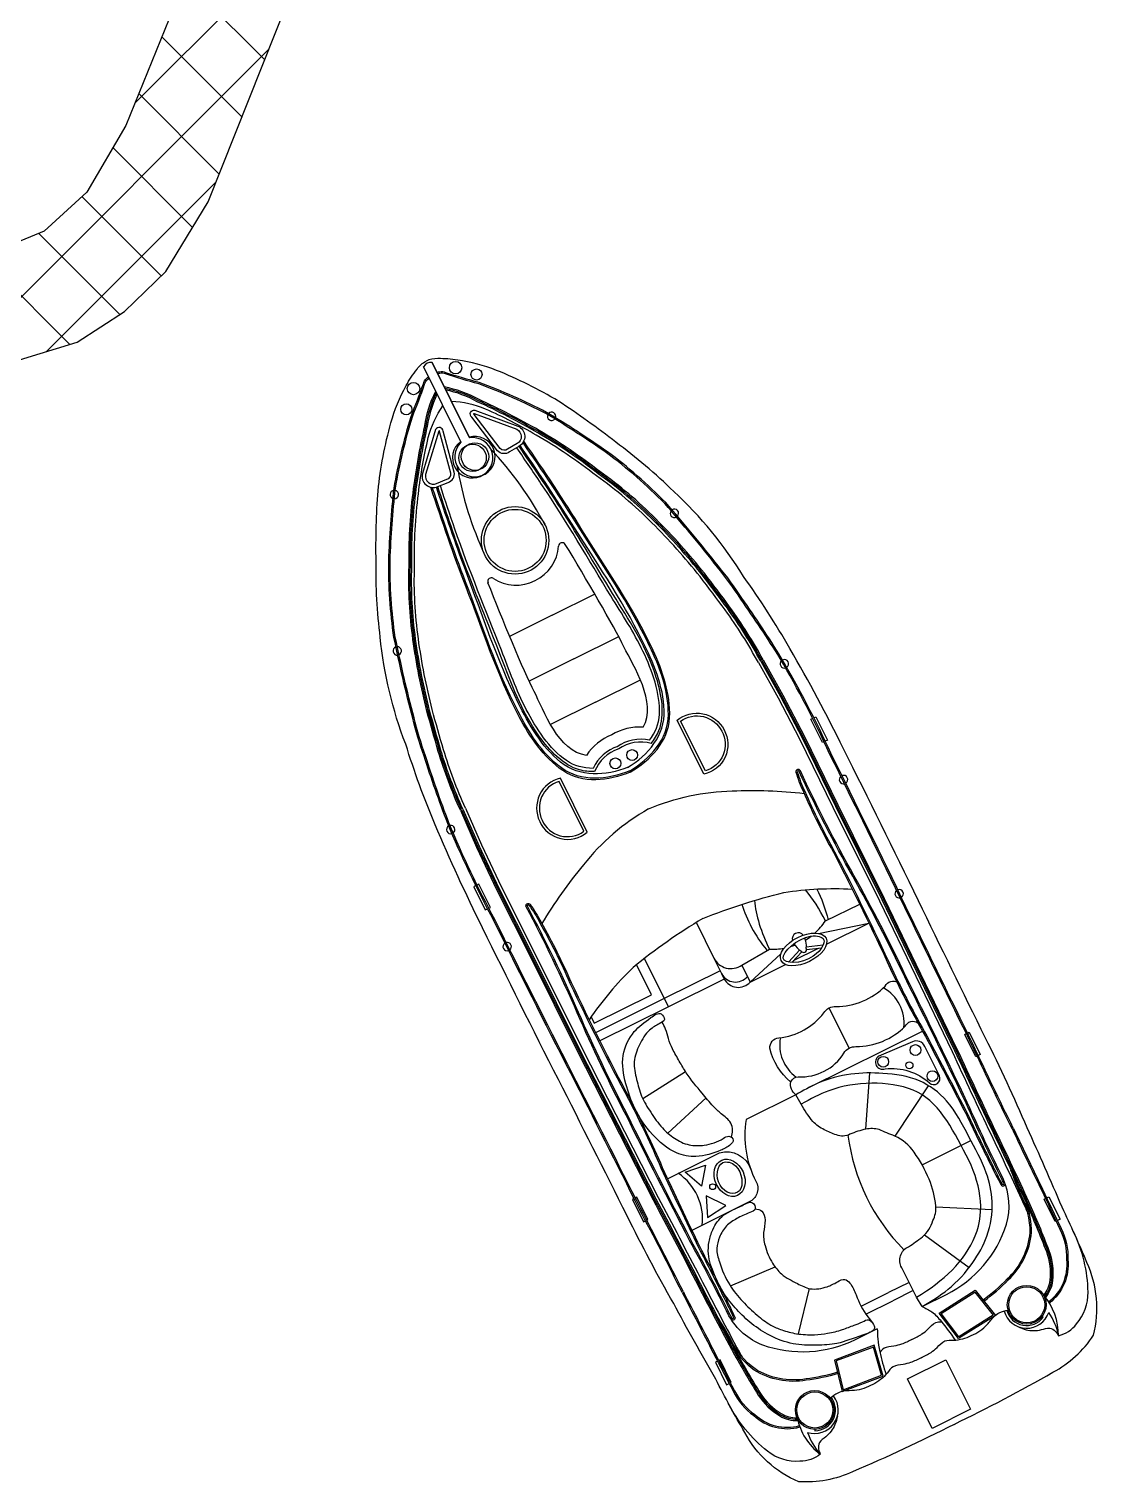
# Model space of a CAD drawing. Header units: metres. Extents: x 279276 to 280727, y 2047083 to 2048907.
# Drawn here: x 279351.5 to 279411.5, y 2047101.8 to 2047183.4 of the extents above; entities that cross this region are included whole.
import ezdxf

# ---------------------------------------------------------------- set-up
doc = ezdxf.new("R2010")
doc.units = ezdxf.units.M
doc.layers.add('PORT', color=5, linetype='Continuous')

msp = doc.modelspace()

# ---------------------------------------------------------------- linework, layer by layer
at = {"color": 32, "true_color": 0xcd6928}
for p, q in [((279380.884, 2047150.448), (279383.295, 2047151.646)), ((279380.884, 2047150.448), (279378.472, 2047149.251)), ((279382.097, 2047148.006), (279384.614, 2047149.256)), ((279382.097, 2047148.006), (279379.579, 2047146.756)), ((279383.31, 2047145.563), (279385.834, 2047146.817)), ((279383.31, 2047145.563), (279380.785, 2047144.309)), ((279395.848, 2047132.573), (279398.674, 2047133.154)), ((279396.296, 2047131.973), (279398.674, 2047133.154)), ((279394.44, 2047131.052), (279395.843, 2047131.748)), ((279395.146, 2047131.823), (279396.11, 2047131.933)), ((279395.164, 2047131.671), (279396.025, 2047131.769)), ((279392.004, 2047129.842), (279393.731, 2047131.425)), ((279394.801, 2047131.652), (279394.147, 2047130.967)), ((279394.912, 2047131.546), (279394.336, 2047130.942)), ((279391.529, 2047130.8), (279392.004, 2047129.842)), ((279392.004, 2047129.842), (279393.987, 2047130.827)), ((279387.175, 2047128.915), (279383.316, 2047126.998)), ((279387.405, 2047128.453), (279383.547, 2047126.538)), ((279397.556, 2047126.128), (279396.435, 2047128.387)), ((279395.264, 2047123.894), (279401.69, 2047127.085)), ((279385.966, 2047123.298), (279388.37, 2047124.813)), ((279398.509, 2047121.574), (279398.73, 2047124.735)), ((279400.159, 2047121.181), (279402.031, 2047124.019)), ((279387.377, 2047121.352), (279389.524, 2047123.33)), ((279401.666, 2047119.568), (279404.399, 2047120.948)), ((279402.437, 2047117.213), (279405.599, 2047117.069)), ((279401.805, 2047115.645), (279404.3, 2047113.796)), ((279390.889, 2047112.767), (279393.401, 2047113.84)), ((279400.933, 2047112.969), (279399.78, 2047112.397)), ((279394.715, 2047110.07), (279395.344, 2047112.621)), ((279398.235, 2047111.629), (279399.78, 2047112.397)), ((279401.166, 2047112.506), (279400.01, 2047111.932)), ((279398.5, 2047111.182), (279400.01, 2047111.932)), ((279408.408, 2047111.052), (279408.469, 2047111.006)), ((279395.636, 2047104.71), (279395.636, 2047104.633))]:
    msp.add_line(p, q, dxfattribs=at)
for points in [[(279403.457, 2047104.991, -0.01736), (279397.762, 2047102.331, -0.12634), (279394.732, 2047101.772, -0.172899), (279391.702, 2047104.532, -0.013884), (279390.071, 2047107.526, -0.008973), (279387.704, 2047111.781, -0.01509), (279385.093, 2047116.699, 0.002245), (279381.223, 2047124.362, -0.003342), (279376.968, 2047132.888, -0.016984), (279374.302, 2047138.684, -0.024546), (279372.649, 2047143.208, -0.067942), (279371.216, 2047149.215, -0.033948), (279370.981, 2047153.48, -0.022001), (279371.093, 2047157.444, -0.042872), (279371.819, 2047161.267, -0.059514), (279372.672, 2047163.351, -0.046364), (279373.282, 2047164.284, -0.104882), (279373.79, 2047164.733, -0.104882)], [(279403.457, 2047104.991, 0.01736), (279409.018, 2047107.92, 0.12634), (279411.295, 2047109.997, 0.172899), (279410.927, 2047114.078, 0.013884), (279409.528, 2047117.188, 0.008973), (279407.568, 2047121.645, 0.01509), (279405.228, 2047126.698, -0.002245), (279401.462, 2047134.412, 0.003342), (279397.241, 2047142.955, 0.016984), (279394.234, 2047148.582, 0.024546), (279391.629, 2047152.633, 0.067942), (279387.708, 2047157.405, 0.033948), (279384.454, 2047160.17, 0.022001), (279381.228, 2047162.477, 0.042872), (279377.742, 2047164.209, 0.059514), (279375.567, 2047164.788, 0.046364), (279374.455, 2047164.867, 0.104882), (279373.79, 2047164.733, 0.104882)], [(279388.18, 2047112.399, 0.006425), (279385.782, 2047117.07, 0.002217), (279381.92, 2047124.718, -0.003368), (279377.599, 2047133.293, -0.024633), (279375.005, 2047138.758, -0.015037), (279373.681, 2047142.535, -0.025439), (279373.042, 2047144.673, -0.013843), (279371.987, 2047149.196, -0.040266), (279371.693, 2047153.537, -0.016729), (279371.991, 2047157.593, -0.029739), (279372.948, 2047161.627, 0.01525), (279373.638, 2047163.451, -0.132389), (279373.823, 2047163.754, -0.028442), (279373.927, 2047163.853, -0.028442)], [(279388.249, 2047112.433, 0.006424), (279385.85, 2047117.105, 0.002217), (279381.988, 2047124.753, -0.003368), (279377.667, 2047133.328, -0.024633), (279375.076, 2047138.787, -0.015038), (279373.754, 2047142.559, -0.025461), (279373.117, 2047144.692, -0.013839), (279372.063, 2047149.209, -0.040238), (279371.769, 2047153.535, -0.016715), (279372.067, 2047157.583, -0.029693), (279373.02, 2047161.602, 0.015234), (279373.711, 2047163.428, -0.134036), (279373.878, 2047163.7, -0.024879), (279373.962, 2047163.782, -0.024879)], [(279406.789, 2047121.639, -0.006425), (279404.516, 2047126.373, -0.002217), (279400.757, 2047134.072, 0.003368), (279396.536, 2047142.697, 0.024633), (279393.75, 2047148.067, 0.015037), (279391.541, 2047151.404, 0.025439), (279390.224, 2047153.205, 0.013843), (279387.258, 2047156.779, 0.040266), (279383.978, 2047159.637, 0.016729), (279380.566, 2047161.851, 0.029739), (279376.773, 2047163.527, -0.01525), (279374.903, 2047164.079, 0.132389), (279374.55, 2047164.115, 0.028442), (279374.408, 2047164.092, 0.028442)], [(279406.72, 2047121.605, -0.006424), (279404.446, 2047126.34, -0.002217), (279400.688, 2047134.039, 0.003368), (279396.467, 2047142.664, 0.024633), (279393.684, 2047148.027, 0.015038), (279391.478, 2047151.361, 0.025461), (279390.164, 2047153.157, 0.013839), (279387.202, 2047156.727, 0.040238), (279383.933, 2047159.575, 0.016715), (279380.528, 2047161.784, 0.029693), (279376.75, 2047163.454, -0.015234), (279374.878, 2047164.007, 0.134036), (279374.56, 2047164.039, 0.024879), (279374.444, 2047164.021, 0.024879)], [(279375.718, 2047139.493, -0.031596), (279374.478, 2047142.803, -0.004928), (279373.84, 2047145.069, -0.02844), (279373.054, 2047149.091, -0.042875), (279372.836, 2047153.209, -0.035347), (279373.058, 2047157.319, -0.024093), (279373.721, 2047161.085, -0.079837), (279374.331, 2047163.039)], [(279375.788, 2047139.525, -0.031592), (279374.552, 2047142.825, -0.004926), (279373.914, 2047145.088, -0.028436), (279373.13, 2047149.101, -0.042895), (279372.913, 2047153.208, -0.035363), (279373.134, 2047157.309, -0.024111), (279373.796, 2047161.071, -0.077658), (279374.374, 2047162.952, -0.077658)], [(279375.858, 2047139.556, -0.031588), (279374.625, 2047142.847, -0.004924), (279373.988, 2047145.108, -0.028433), (279373.206, 2047149.112, -0.042917), (279372.99, 2047153.207, -0.035379), (279373.21, 2047157.3, -0.02413), (279373.872, 2047161.057, -0.075408), (279374.417, 2047162.865, -0.075408)], [(279392.733, 2047147.943, 0.031596), (279390.846, 2047150.931, 0.004928), (279389.427, 2047152.809, 0.02844), (279386.697, 2047155.866, 0.042875), (279383.548, 2047158.528, 0.035347), (279380.14, 2047160.836, 0.024093), (279376.739, 2047162.583, 0.079837), (279374.813, 2047163.278)], [(279392.666, 2047147.906, 0.031592), (279390.784, 2047150.886, 0.004926), (279389.366, 2047152.762, 0.028436), (279386.642, 2047155.811, 0.042895), (279383.502, 2047158.466, 0.035363), (279380.101, 2047160.769, 0.024111), (279376.704, 2047162.515, 0.077658), (279374.856, 2047163.191, 0.077658)], [(279392.598, 2047147.869, 0.031588), (279390.722, 2047150.841, 0.004924), (279389.306, 2047152.714, 0.028433), (279386.588, 2047155.757, 0.042917), (279383.456, 2047158.405, 0.035379), (279380.063, 2047160.703, 0.02413), (279376.67, 2047162.446, 0.075408), (279374.899, 2047163.104, 0.075408)], [(279375.998, 2047139.619, -0.031581), (279374.772, 2047142.891, -0.00492), (279374.137, 2047145.147, -0.028426), (279373.358, 2047149.133, -0.042959), (279373.143, 2047153.206, -0.035411), (279373.362, 2047157.28, -0.028829), (279373.915, 2047160.434, -0.092336), (279374.738, 2047162.219, -0.080328)], [(279392.464, 2047147.796, 0.031581), (279390.598, 2047150.75, 0.00492), (279389.185, 2047152.62, 0.028426), (279386.479, 2047155.649, 0.042959), (279383.364, 2047158.282, 0.035411), (279379.986, 2047160.57, 0.028829), (279377.139, 2047162.035, 0.092336), (279375.22, 2047162.459, 0.080328)], [(279379.011, 2047159.94), (279378.479, 2047159.626, -0.382221), (279377.809, 2047159.692), (279376.355, 2047161.586, -0.786544), (279376.536, 2047161.974), (279378.955, 2047161.076, -0.616464), (279379.011, 2047159.94, -3.844907)], [(279374.453, 2047157.676), (279375.025, 2047157.91, 0.382221), (279375.378, 2047158.485), (279374.748, 2047160.788, 0.786544), (279374.329, 2047160.878), (279373.581, 2047158.408, 0.616464), (279374.453, 2047157.676, 3.844907)], [(279392.465, 2047147.793), (279393.567, 2047145.817), (279394.778, 2047143.499), (279396.652, 2047139.664), (279399.261, 2047134.411), (279403.346, 2047125.941, 0.002601), (279405.519, 2047121.314, -0.00441), (279407.365, 2047117.389, -0.002867), (279407.629, 2047116.789, -0.002867)], [(279392.599, 2047147.868), (279393.702, 2047145.889), (279394.915, 2047143.568), (279396.79, 2047139.732), (279399.399, 2047134.478), (279403.485, 2047126.006, 0.002601), (279405.657, 2047121.381, -0.00441), (279407.505, 2047117.453, -0.012997), (279408.648, 2047114.7, -0.113276), (279408.841, 2047113.089, -0.142458), (279408.494, 2047112.244, -0.142458)], [(279392.666, 2047147.905), (279393.769, 2047145.926), (279394.983, 2047143.603), (279396.858, 2047139.766), (279399.467, 2047134.512), (279403.555, 2047126.039, 0.002601), (279405.726, 2047121.414, -0.004411), (279407.575, 2047117.484, -0.013003), (279408.72, 2047114.727, -0.113337), (279408.917, 2047113.081, -0.144821), (279408.544, 2047112.184, -0.138987)], [(279392.733, 2047147.943), (279393.837, 2047145.962), (279395.052, 2047143.638), (279396.927, 2047139.8), (279399.536, 2047134.546), (279403.624, 2047126.072, 0.002601), (279405.796, 2047121.447, -0.004411), (279407.645, 2047117.516, -0.013009), (279408.792, 2047114.754, -0.113396), (279408.993, 2047113.073, -0.146005), (279408.594, 2047112.121, -1.595219)], [(279389.402, 2047141.525), (279387.9, 2047144.55, -0.483063), (279390.539, 2047144.014, -0.50024), (279389.402, 2047141.525, -0.418424)], [(279401.666, 2047111.612), (279403.031, 2047112.291, 0.202722), (279406.403, 2047116.24, 0.178768), (279406.234, 2047118.757, -0.010028), (279404.202, 2047123.078, 0.005356), (279400.756, 2047130.163, 0.016605), (279397.834, 2047135.826, -0.018921), (279394.822, 2047141.711, 0.925873), (279394.576, 2047141.631, 0.041202), (279394.998, 2047140.529, 0.024461), (279396.678, 2047137.131, -0.012888), (279399.888, 2047130.572, 0.019359), (279401.862, 2047126.781, -0.002375), (279404.15, 2047122.397, 0.006386), (279405.527, 2047119.567, 0.013656), (279406.102, 2047118.444, 0.862706), (279406.328, 2047118.527, -0.648089)], [(279406.253, 2047118.507, 0.016488), (279406.164, 2047118.725, -0.010023), (279404.132, 2047123.046, 0.005356), (279400.687, 2047130.129, 0.016607), (279397.767, 2047135.788, -0.018921), (279394.752, 2047141.678, -0.01143), (279394.751, 2047141.682, 0.913283), (279394.65, 2047141.651, 0.041174), (279395.068, 2047140.561, 0.024478), (279396.746, 2047137.168, -0.012889), (279399.957, 2047130.604, 0.019362), (279401.929, 2047126.818, -0.002377), (279404.219, 2047122.431, 0.006391), (279405.596, 2047119.601, 0.013664), (279406.169, 2047118.481, -0.000701), (279406.169, 2047118.481, 0.819976), (279406.253, 2047118.507, 0.819976)], [(279382.844, 2047138.268), (279381.342, 2047141.293, 0.483063), (279380.174, 2047138.867, 0.50024), (279382.844, 2047138.268, 0.418424)], [(279386.287, 2047139.568, -0.096403), (279390.998, 2047140.578, -0.040538), (279395.036, 2047140.442, -1.92312)], [(279375.718, 2047139.493), (279376.629, 2047137.417), (279377.747, 2047135.044), (279379.671, 2047131.231), (279382.28, 2047125.977), (279386.561, 2047117.599, -0.002601), (279388.933, 2047113.073, 0.004411), (279390.947, 2047109.224, 0.013009), (279392.455, 2047106.641, 0.113396), (279393.672, 2047105.465, 0.146005), (279394.672, 2047105.208, 1.595219)], [(279375.789, 2047139.524), (279376.699, 2047137.449), (279377.816, 2047135.078), (279379.74, 2047131.265), (279382.349, 2047126.011), (279386.629, 2047117.634, -0.002601), (279389.001, 2047113.108, 0.004411), (279391.015, 2047109.261, 0.013003), (279392.52, 2047106.682, 0.113337), (279393.712, 2047105.53, 0.144821), (279394.652, 2047105.285, 0.138987)], [(279375.859, 2047139.555), (279376.769, 2047137.481), (279377.885, 2047135.112), (279379.808, 2047131.299), (279382.417, 2047126.046), (279386.697, 2047117.67, -0.002601), (279389.07, 2047113.143, 0.00441), (279391.082, 2047109.297, 0.012997), (279392.584, 2047106.723, 0.113276), (279393.751, 2047105.596, 0.142458), (279394.635, 2047105.362, 0.142458)], [(279375.999, 2047139.617), (279376.908, 2047137.544), (279378.023, 2047135.179), (279379.945, 2047131.368), (279382.554, 2047126.115), (279386.833, 2047117.74, -0.002601), (279389.206, 2047113.214, 0.00441), (279391.217, 2047109.37, 0.002867), (279391.536, 2047108.797, 0.002867)], [(279386.287, 2047139.568, 0.096403), (279382.635, 2047136.425, 0.040538), (279380.302, 2047133.125, 1.92312)], [(279389.34, 2047133.419, -0.033687), (279393.899, 2047134.877, -0.051879), (279397.733, 2047135.067, -1.92312)], [(279399.146, 2047110.361), (279397.899, 2047109.742, -0.202722), (279392.714, 2047109.443, -0.178768), (279390.811, 2047111.099, 0.010028), (279388.597, 2047115.329, -0.005356), (279385.035, 2047122.355, -0.016605), (279382.289, 2047128.106, 0.018921), (279379.421, 2047134.063, -0.925873), (279379.633, 2047134.211, -0.041202), (279380.256, 2047133.208, -0.024461), (279381.948, 2047129.816, 0.012888), (279385.234, 2047123.295, -0.019359), (279387.061, 2047119.431, 0.002375), (279389.171, 2047114.959, -0.006386), (279390.593, 2047112.151, -0.013656), (279391.14, 2047111.015, -0.862706), (279390.938, 2047110.885, 0.648089)], [(279390.999, 2047110.932, -0.016488), (279390.879, 2047111.134, 0.010023), (279388.664, 2047115.365, -0.005356), (279385.103, 2047122.39, -0.016607), (279382.36, 2047128.137, 0.018921), (279379.489, 2047134.099, 0.01143), (279379.487, 2047134.102, -0.913283), (279379.573, 2047134.164, -0.041174), (279380.188, 2047133.172, -0.024478), (279381.878, 2047129.784, 0.012889), (279385.166, 2047123.259, -0.019362), (279386.991, 2047119.4, 0.002377), (279389.102, 2047114.924, -0.006391), (279390.525, 2047112.117, -0.013664), (279391.07, 2047110.983, 0.000701), (279391.07, 2047110.983, -0.819976), (279390.999, 2047110.932, -0.819976)], [(279389.34, 2047133.419, 0.033687), (279385.423, 2047130.669, 0.051879), (279382.954, 2047127.728, 1.92312)], [(279388.978, 2047133.174), (279389.965, 2047131.187, 0.462925), (279391.529, 2047130.8), (279393.084, 2047131.693)], [(279389.965, 2047131.187), (279390.393, 2047130.325, 0.545737), (279391.845, 2047130.164, 0.282905)], [(279390.393, 2047130.325), (279390.547, 2047130.014, 0.516839), (279392.004, 2047129.842, 0.282905)], [(279394.284, 2047124.225, -0.164009), (279393.108, 2047126.12, -0.407559), (279393.618, 2047126.708, 0.20466), (279396.15, 2047128.109, -0.28657), (279396.825, 2047128.472, 0.198759), (279399.587, 2047129.615, -0.45148), (279400.304, 2047129.818, -1.463971)], [(279394.566, 2047123.508, -0.291269), (279394.287, 2047124.241, -0.299867), (279394.704, 2047124.52, 0.273478), (279397.272, 2047125.85, -0.28657), (279397.947, 2047126.213, 0.198759), (279400.709, 2047127.356, -0.45148), (279401.426, 2047127.559, -1.463971)], [(279394.566, 2047123.508), (279391.775, 2047122.122, 0.158322), (279392.323, 2047118.648, -0.417676), (279392.018, 2047117.525), (279388.727, 2047115.89)], [(279401.666, 2047111.612), (279401.351, 2047112.14), (279400.518, 2047113.793, -0.448043), (279400.903, 2047114.969, 0.025561), (279401.677, 2047115.529, 0.15676), (279402.269, 2047116.451, 0.144288), (279402.434, 2047117.254, 0.079427), (279402.061, 2047118.762, 0.054179), (279401.211, 2047120.285, 0.127294), (279400.134, 2047121.193, -0.025195), (279399.248, 2047121.556, 0.112656), (279398.501, 2047121.573, 0.061652), (279397.611, 2047121.288, -0.222278), (279396.845, 2047121.253, -0.049109), (279396.168, 2047121.544, -0.09997), (279395.529, 2047122.008, -0.045992), (279394.869, 2047122.975), (279394.566, 2047123.508)], [(279406.719, 2047121.607, 0.002941), (279408.367, 2047118.163, -0.002014), (279409.403, 2047115.963, -0.130992), (279409.777, 2047114.252, -0.261832), (279408.762, 2047111.865, -0.261832)], [(279406.789, 2047121.639, 0.002942), (279408.436, 2047118.197, -0.002013), (279409.471, 2047115.997, -0.130442), (279409.854, 2047114.255, -0.261246), (279408.809, 2047111.804, -0.209197)], [(279387.357, 2047118.796), (279390.284, 2047120.249, -0.406088), (279392.04, 2047119.305)], [(279405.08, 2047111.979, 0.043334), (279406.45, 2047113.16, 0.18333), (279407.733, 2047115.779, 0.123985), (279407.233, 2047117.871, -0.015377), (279406.657, 2047119.278)], [(279405.128, 2047111.919, 0.043195), (279406.504, 2047113.105, 0.183415), (279407.81, 2047115.775, 0.094511), (279407.516, 2047117.428)], [(279409.333, 2047109.968, 0.164393), (279410.339, 2047110.635, 0.188684), (279410.991, 2047112.426, 0.10758), (279410.171, 2047115.825)], [(279388.18, 2047112.399, -0.002942), (279389.927, 2047109.005, 0.002013), (279391.054, 2047106.851, 0.130442), (279392.211, 2047105.493, 0.261246), (279394.794, 2047104.845, 0.209197)], [(279388.248, 2047112.434, -0.002941), (279389.995, 2047109.04, 0.002014), (279391.123, 2047106.885, 0.130992), (279392.259, 2047105.553, 0.261832), (279394.774, 2047104.919, 0.261832)], [(279396.909, 2047107.922, -0.043334), (279395.14, 2047107.543, -0.18333), (279392.277, 2047108.104, -0.123985), (279390.914, 2047109.767, 0.015377), (279390.141, 2047111.076)], [(279396.928, 2047107.847, -0.043195), (279395.151, 2047107.467, -0.183415), (279392.234, 2047108.041, -0.094511), (279391.095, 2047109.274)], [(279395.94, 2047103.318, -0.164393), (279394.802, 2047102.919, -0.188684), (279392.981, 2047103.482, -0.10758), (279390.768, 2047106.189)]]:
    msp.add_lwpolyline(points, format="xyb", dxfattribs=at)
for points in [[(279375.736, 2047160.209), (279373.65, 2047164.41)], [(279373.65, 2047164.41), (279375.753, 2047160.176)], [(279374.132, 2047164.649), (279376.234, 2047160.416)], [(279376.218, 2047160.448), (279374.132, 2047164.649)], [(279396.152, 2047143.342), (279396.062, 2047143.297), (279395.411, 2047144.607), (279395.511, 2047144.657)], [(279395.58, 2047144.691), (279395.699, 2047144.75), (279396.349, 2047143.44), (279396.221, 2047143.376)], [(279376.589, 2047135.26), (279376.47, 2047135.201), (279377.12, 2047133.891), (279377.249, 2047133.955)], [(279377.318, 2047133.989), (279377.408, 2047134.034), (279376.758, 2047135.344), (279376.658, 2047135.294)], [(279396.229, 2047133.283), (279398.159, 2047134.211)], [(279390.547, 2047130.014), (279387.405, 2047128.453), (279386.056, 2047131.168)], [(279383.068, 2047127.893), (279383.245, 2047127.535), (279386.456, 2047129.13), (279385.615, 2047130.823)], [(279390.318, 2047130.475), (279387.175, 2047128.915)], [(279404.754, 2047125.682), (279404.684, 2047125.647), (279404.062, 2047126.9), (279404.149, 2047126.943)], [(279404.218, 2047126.977), (279404.307, 2047127.021), (279404.929, 2047125.769), (279404.822, 2047125.716)], [(279385.481, 2047117.673), (279385.392, 2047117.629), (279386.014, 2047116.376), (279386.12, 2047116.429)], [(279386.189, 2047116.463), (279386.259, 2047116.498), (279385.636, 2047117.75), (279385.549, 2047117.707)], [(279409.195, 2047116.408), (279409.148, 2047116.385), (279408.519, 2047117.652), (279408.592, 2047117.689)], [(279408.661, 2047117.723), (279408.785, 2047117.784), (279409.414, 2047116.517), (279409.263, 2047116.442)], [(279390.169, 2047108.54), (279390.045, 2047108.478), (279390.674, 2047107.211), (279390.825, 2047107.286)], [(279390.893, 2047107.32), (279390.94, 2047107.343), (279390.311, 2047108.61), (279390.237, 2047108.574)]]:
    msp.add_lwpolyline(points, dxfattribs=at)
for points in [[(279378.916, 2047160.106), (279378.373, 2047159.785, -0.383069), (279377.955, 2047159.816), (279376.486, 2047161.73, -0.853636), (279376.49, 2047161.786), (279378.883, 2047160.899, -0.613527)], [(279374.379, 2047157.853), (279374.962, 2047158.092, 0.383069), (279375.19, 2047158.443), (279374.553, 2047160.771, 0.853636), (279374.506, 2047160.801), (279373.767, 2047158.358, 0.613527)], [(279389.485, 2047141.705), (279388.094, 2047144.506, -0.460147), (279390.403, 2047143.943, -0.47706)], [(279382.652, 2047138.312), (279381.261, 2047141.113, 0.460147), (279380.313, 2047138.932, 0.47706)], [(279399.229, 2047125.679, 0.917705), (279399.591, 2047124.972, -0.209704), (279402.079, 2047124.182, 0.850912), (279402.636, 2047124.573), (279401.817, 2047126.223, 0.435659), (279401.115, 2047126.48)]]:
    msp.add_lwpolyline(points, format="xyb", close=True, dxfattribs=at)
for points in [[(279389.271, 2047118.367), (279388.35, 2047119.164), (279389.501, 2047119.563)], [(279389.535, 2047117.835), (279389.614, 2047116.619), (279390.628, 2047117.294)], [(279403.706, 2047109.811), (279402.623, 2047111.247), (279404.637, 2047112.529), (279405.78, 2047111.109)], [(279403.725, 2047109.913), (279402.734, 2047111.227), (279404.62, 2047112.427), (279405.666, 2047111.128)], [(279399.467, 2047107.705), (279398.977, 2047109.437), (279396.739, 2047108.607), (279397.179, 2047106.837)], [(279399.374, 2047107.752), (279398.926, 2047109.336), (279396.83, 2047108.559), (279397.233, 2047106.94)], [(279402.22, 2047104.766), (279400.841, 2047107.543), (279403.005, 2047108.618), (279404.384, 2047105.841)]]:
    msp.add_lwpolyline(points, close=True, dxfattribs=at)
for centre, radius in [((279375.45, 2047164.361), 0.349), ((279376.626, 2047163.979), 0.313), ((279373.083, 2047163.185), 0.349), ((279372.677, 2047162.018), 0.313), ((279376.406, 2047159.297), 0.771), ((279376.54, 2047159.363), 0.771), ((279378.793, 2047154.658), 1.896), ((279378.793, 2047154.658), 1.896), ((279378.793, 2047154.658), 1.743), ((279378.793, 2047154.658), 1.743), ((279384.429, 2047142.127), 0.305), ((279385.37, 2047142.595), 0.305), ((279401.29, 2047126.024), 0.304), ((279399.479, 2047125.365), 0.304), ((279400.954, 2047125.168), 0.197), ((279402.247, 2047124.558), 0.304), ((279389.895, 2047118.345), 0.163), ((279407.541, 2047111.713), 1.09), ((279407.541, 2047111.713), 1.013), ((279395.633, 2047105.8), 1.09), ((279395.633, 2047105.8), 1.013)]:
    msp.add_circle(centre, radius, dxfattribs=at)
for centre, radius, start, end in [((279374.055, 2047164.199), 0.456, 80.31575, 152.50103), ((279374.055, 2047164.199), 0.456, 80.31575, 152.50103), ((279380.842, 2047161.624), 0.237, 154.81573, 322.39815), ((279380.842, 2047161.624), 0.237, 341.03591, 136.17796), ((279376.406, 2047159.297), 1.132, 126.29236, 98.74192), ((279376.54, 2047159.363), 1.132, 134.07486, 106.52442), ((279362.707, 2047146.042), 20.143, 28.0102, 43.08101), ((279395.38, 2047162.266), 20.143, 189.73577, 204.80658), ((279372.005, 2047157.236), 0.237, 96.63882, 251.78087), ((279372.005, 2047157.236), 0.237, 270.41863, 78.00105), ((279387.746, 2047156.18), 0.237, 143.4276, 298.06181), ((279387.746, 2047156.18), 0.237, 316.69687, 124.79254), ((279378.96, 2047154.477), 2.281, 294.66804, 356.46916), ((279381.439, 2047154.327), 0.202, 30.74604, 177.21378), ((279377.458, 2047152.35), 0.202, 55.60299, 202.07074), ((279378.836, 2047154.415), 2.281, 236.34762, 298.14874), ((279372.17, 2047148.445), 0.237, 108.02424, 276.11991), ((279372.17, 2047148.445), 0.237, 294.75497, 89.38918), ((279393.927, 2047147.721), 0.237, 133.74772, 286.02335), ((279393.927, 2047147.721), 0.237, 304.68224, 115.08883), ((279385.763, 2047141.273), 2.894, 85.53253, 122.13487), ((279385.245, 2047141.016), 2.894, 110.68191, 147.28425), ((279385.848, 2047141.182), 2.3, 77.37018, 125.11993), ((279385.848, 2047141.182), 2.146, 73.91281, 125.11993), ((279385.266, 2047140.893), 2.3, 107.69685, 155.4466), ((279385.266, 2047140.893), 2.146, 107.69685, 158.90397), ((279397.248, 2047141.218), 0.237, 130.03846, 282.61899), ((279397.248, 2047141.218), 0.237, 301.27917, 111.37829), ((279375.174, 2047138.408), 0.237, 117.72795, 288.13454), ((279375.174, 2047138.408), 0.237, 306.79343, 99.06906), ((279400.375, 2047134.802), 0.237, 127.63039, 283.87952), ((279400.375, 2047134.802), 0.237, 302.50373, 109.00619), ((279394.711, 2047132.269), 0.347, 37.21069, 195.55625), ((279393.267, 2047135.236), 3.548, 311.84259, 326.59839), ((279378.348, 2047131.832), 0.237, 121.43849, 291.53761), ((279378.348, 2047131.832), 0.237, 310.19778, 102.77831), ((279393.267, 2047135.236), 3.548, 267.03336, 280.38438), ((279393.267, 2047135.236), 3.548, 286.3575, 290.59741), ((279395.515, 2047132.652), 1.241, 202.52383, 202.79314), ((279395.515, 2047132.652), 1.241, 212.01091, 238.00377), ((279395.006, 2047131.673), 0.166, 206.40839, 26.40839), ((279393.919, 2047131.859), 1.241, 30.02364, 30.29295), ((279393.919, 2047131.859), 1.241, 354.813, 22.45309), ((279393.267, 2047135.236), 3.548, 301.31088, 307.6502), ((279398.406, 2047127.554), 2.243, 353.03284, 61.18033), ((279395.907, 2047126.313), 2.243, 169.60841, 233.81257), ((279408.572, 2047122.659), 11.166, 187.30791, 224.78049), ((279386.207, 2047116.515), 3.124, 353.87695, 55.76442), ((279405.816, 2047109.964), 3.517, 0.07711, 40.41272), ((279407.541, 2047111.713), 1.32, 195.7342, 340.6358), ((279407.541, 2047111.713), 1.167, 195.7342, 322.68409), ((279405.881, 2047109.294), 3.517, 11.05048, 34.28301), ((279395.633, 2047105.8), 1.32, 252.18098, 37.08258), ((279395.633, 2047105.8), 1.167, 270.13269, 37.08258), ((279398.07, 2047106.117), 3.517, 192.40406, 232.73967), ((279398.564, 2047105.661), 3.517, 198.53377, 221.7663)]:
    msp.add_arc(centre, radius, start, end, dxfattribs=at)
for start_param, end_param in [(4.712389, 5.232342), (0.830012, 1.576846)]:
    msp.add_ellipse((279394.651, 2047132.499), major_axis=(-1.843, 3.711), ratio=0.425319, start_param=start_param, end_param=end_param, dxfattribs=at)
for centre, major_axis, ratio in [((279395.006, 2047131.673), (1.263, 0.627), 0.533092), ((279390.848, 2047118.843), (-0.439, 0.993), 0.758117)]:
    msp.add_ellipse(centre, major_axis=major_axis, ratio=ratio, dxfattribs=at)
for points, knots in [([(279386.351, 2047143.426), (279386.67, 2047143.863), (279386.878, 2047144.338), (279386.964, 2047146.045), (279386.501, 2047147.337), (279385.459, 2047149.512), (279384.806, 2047150.508), (279382.912, 2047153.597), (279381.685, 2047155.709), (279379.861, 2047158.439), (279379.376, 2047159.147), (279378.89, 2047159.856)], [0.0248254, 0.0248254, 0.0248254, 0.0248254, 0.0474598, 0.0474598, 0.0949196, 0.0949196, 0.1423794, 0.1423794, 0.237299, 0.237299, 0.2709084, 0.2709084, 0.2709084, 0.2709084]), ([(279386.443, 2047143.245), (279386.625, 2047143.476), (279387.275, 2047144.531), (279386.744, 2047147.792), (279384.254, 2047151.607), (279381.72, 2047156), (279379.802, 2047158.797), (279379.017, 2047159.943)], [0.0234044, 0.0234044, 0.0234044, 0.0234044, 0.0350942, 0.0739111, 0.138251, 0.2165713, 0.2709084, 0.2709084, 0.2709084, 0.2709084]), ([(279385.103, 2047141.894), (279386.287, 2047142.611), (279387.215, 2047143.702), (279387.132, 2047146.484), (279386.545, 2047147.821), (279384.752, 2047151.419), (279383.257, 2047153.571), (279380.949, 2047157.239), (279380.017, 2047158.62), (279379.08, 2047159.986)], [0, 0, 0, 0, 0.0508337, 0.0508337, 0.1016674, 0.1016674, 0.2060328, 0.2060328, 0.2709084, 0.2709084, 0.2709084, 0.2709084]), ([(279385.222, 2047141.697), (279386.382, 2047142.399), (279387.385, 2047143.484), (279387.425, 2047146.244), (279386.898, 2047147.573), (279385.193, 2047151.143), (279383.716, 2047153.23), (279381.363, 2047157.035), (279380.33, 2047158.57), (279379.238, 2047160.158)], [0, 0, 0, 0, 0.0480884, 0.0480884, 0.0961768, 0.0961768, 0.1985377, 0.1985377, 0.2704106, 0.2704106, 0.2704106, 0.2704106]), ([(279385.262, 2047141.631), (279386.388, 2047142.314), (279387.415, 2047143.351), (279387.539, 2047146.048), (279387.062, 2047147.366), (279385.41, 2047150.942), (279383.926, 2047153.014), (279381.53, 2047156.926), (279380.434, 2047158.554), (279379.279, 2047160.234)], [0, 0, 0, 0, 0.0462196, 0.0462196, 0.0924392, 0.0924392, 0.1947325, 0.1947325, 0.2709084, 0.2709084, 0.2709084, 0.2709084]), ([(279385.262, 2047141.631), (279384.038, 2047141.146), (279382.591, 2047140.955), (279380.367, 2047142.486), (279379.605, 2047143.663), (279377.755, 2047147.14), (279377.001, 2047149.575), (279375.332, 2047153.848), (279374.698, 2047155.705), (279374.057, 2047157.641)], [0, 0, 0, 0, 0.0462196, 0.0462196, 0.0924392, 0.0924392, 0.1947325, 0.1947325, 0.2709084, 0.2709084, 0.2709084, 0.2709084]), ([(279385.234, 2047141.703), (279383.973, 2047141.203), (279382.503, 2047141.059), (279380.28, 2047142.695), (279379.54, 2047143.919), (279377.725, 2047147.435), (279376.956, 2047149.873), (279375.346, 2047154.047), (279374.748, 2047155.798), (279374.142, 2047157.627)], [0, 0, 0, 0, 0.0480884, 0.0480884, 0.0961768, 0.0961768, 0.1985377, 0.1985377, 0.2704106, 0.2704106, 0.2704106, 0.2704106]), ([(279385.149, 2047141.917), (279383.862, 2047141.407), (279382.432, 2047141.327), (279380.266, 2047143.074), (279379.555, 2047144.35), (279377.772, 2047147.953), (279376.962, 2047150.445), (279375.434, 2047154.501), (279374.897, 2047156.077), (279374.375, 2047157.65)], [0, 0, 0, 0, 0.0508337, 0.0508337, 0.1016674, 0.1016674, 0.2060328, 0.2060328, 0.2709084, 0.2709084, 0.2709084, 0.2709084]), ([(279383.263, 2047141.666), (279382.969, 2047141.66), (279381.735, 2047141.78), (279379.459, 2047144.174), (279377.924, 2047148.463), (279375.955, 2047153.138), (279374.886, 2047156.356), (279374.448, 2047157.674)], [0.0234044, 0.0234044, 0.0234044, 0.0234044, 0.0350942, 0.0739111, 0.138251, 0.2165713, 0.2709084, 0.2709084, 0.2709084, 0.2709084]), ([(279383.174, 2047141.849), (279382.634, 2047141.858), (279382.129, 2047141.979), (279380.717, 2047142.943), (279379.967, 2047144.092), (279378.864, 2047146.237), (279378.465, 2047147.359), (279377.149, 2047150.736), (279376.208, 2047152.989), (279375.135, 2047156.092), (279374.864, 2047156.907), (279374.593, 2047157.722)], [0.0248254, 0.0248254, 0.0248254, 0.0248254, 0.0474598, 0.0474598, 0.0949196, 0.0949196, 0.1423794, 0.1423794, 0.237299, 0.237299, 0.2709084, 0.2709084, 0.2709084, 0.2709084]), ([(279385.988, 2047144.158), (279386.794, 2047145.54), (279385.427, 2047147.608), (279384.355, 2047149.824), (279382.722, 2047152.614), (279381.609, 2047154.434)], [0.0313661, 0.0313661, 0.0313661, 0.0313661, 0.1084744, 0.1084744, 0.1920729, 0.1920729, 0.1920729, 0.1920729]), ([(279382.81, 2047142.58), (279381.222, 2047142.773), (279380.4, 2047145.112), (279379.283, 2047147.305), (279378.047, 2047150.292), (279377.27, 2047152.279)], [0.0313661, 0.0313661, 0.0313661, 0.0313661, 0.1084744, 0.1084744, 0.1920729, 0.1920729, 0.1920729, 0.1920729]), ([(279396.132, 2047132.232), (279396.061, 2047132.375), (279395.789, 2047132.482), (279394.636, 2047132.305), (279393.798, 2047131.502), (279393.918, 2047130.86), (279394.843, 2047130.824), (279396.024, 2047131.616), (279396.223, 2047132.048), (279396.132, 2047132.232)], [0, 0, 0, 0, 1.031451, 1.031451, 2.992455, 2.992455, 4.95346, 4.95346, 6.283185, 6.283185, 6.283185, 6.283185]), ([(279401.351, 2047112.14), (279402.859, 2047113.041), (279404.063, 2047114.152), (279405.242, 2047117.022), (279404.93, 2047118.606), (279403.354, 2047121.637), (279402.542, 2047123.23), (279399.775, 2047124.312), (279397.916, 2047124.278), (279395.891, 2047123.548), (279395.4, 2047123.276), (279394.869, 2047122.975)], [0, 0, 0, 0, 0.0684102, 0.0684102, 0.1368204, 0.1368204, 0.2052306, 0.2052306, 0.2736407, 0.2736407, 0.2974604, 0.2974604, 0.2974604, 0.2974604]), ([(279390.472, 2047119.696), (279390.142, 2047119.55), (279390.023, 2047118.902), (279390.604, 2047117.948), (279391.145, 2047117.827), (279391.654, 2047118.416), (279391.564, 2047119.156), (279390.95, 2047119.725), (279390.671, 2047119.784), (279390.472, 2047119.696)], [0, 0, 0, 0, 1.743273, 1.743273, 3.486547, 3.486547, 5.22982, 5.22982, 6.283185, 6.283185, 6.283185, 6.283185]), ([(279401.092, 2047109.753), (279401.285, 2047109.852), (279401.606, 2047110.018), (279402.033, 2047110.354), (279402.336, 2047110.737), (279402.64, 2047110.751), (279402.755, 2047110.751)], [0, 0, 0, 0, 0.00840925, 0.01405459, 0.02148076, 0.02583256, 0.02583256, 0.02583256, 0.02583256]), ([(279401.092, 2047109.753), (279400.897, 2047109.659), (279400.571, 2047109.503), (279400.045, 2047109.366), (279399.557, 2047109.356), (279399.362, 2047109.123), (279399.292, 2047109.032)], [0, 0, 0, 0, 0.00840925, 0.01405459, 0.02148076, 0.02583256, 0.02583256, 0.02583256, 0.02583256])]:
    msp.add_open_spline(points, degree=3, knots=knots, dxfattribs=at)
for points in [[(279395.749, 2047135.069), (279396.014, 2047134.546), (279396.236, 2047133.965), (279396.384, 2047133.332)], [(279391.533, 2047134.205), (279391.81, 2047133.357), (279392.258, 2047132.453), (279392.946, 2047131.625)]]:
    msp.add_open_spline(points, degree=3, dxfattribs=at)
for points in [[(279386.627, 2047127.352), (279386.884, 2047127.504), (279387.182, 2047127.742), (279387.006, 2047128.048), (279386.425, 2047127.844), (279385.493, 2047127.06), (279384.869, 2047125.723), (279385.018, 2047124.127), (279385.518, 2047122.742), (279386.51, 2047121.285), (279387.869, 2047120.249), (279388.957, 2047120.044), (279390.351, 2047120.394), (279390.9, 2047120.707), (279391.053, 2047120.964), (279390.804, 2047121.177), (279390.493, 2047121.058), (279389.425, 2047120.679), (279388.571, 2047120.698), (279387.742, 2047121.071), (279387.075, 2047121.646), (279386.417, 2047122.526), (279385.903, 2047123.439), (279385.623, 2047124.367), (279385.489, 2047125.367), (279385.781, 2047126.317), (279386.355, 2047127.146), (279386.627, 2047127.352)], [(279390.94, 2047121.122), (279391.01, 2047121.509), (279390.912, 2047121.92), (279390.369, 2047122.445), (279389.931, 2047122.864), (279389.304, 2047123.595), (279388.415, 2047124.744), (279388.021, 2047125.396), (279387.64, 2047126.091), (279387.408, 2047126.665), (279387.247, 2047127.203), (279387.058, 2047127.597)], [(279401.666, 2047111.612), (279403.126, 2047112.58), (279404.511, 2047114.082), (279405.305, 2047115.575), (279405.598, 2047117.508), (279405.263, 2047119.129), (279404.289, 2047121.155), (279403.038, 2047123.168), (279401.51, 2047124.291), (279399.452, 2047124.712), (279397.657, 2047124.667), (279395.81, 2047124.158), (279394.566, 2047123.508)], [(279392.28, 2047117.103), (279392.654, 2047116.976), (279392.841, 2047116.466), (279392.759, 2047115.778), (279392.837, 2047115.036), (279393.264, 2047114.042), (279393.763, 2047113.442), (279394.655, 2047112.903), (279395.378, 2047112.614), (279396.325, 2047112.728), (279396.907, 2047112.994), (279397.327, 2047113.136), (279397.612, 2047112.92), (279397.959, 2047112.267), (279398.626, 2047111.013), (279398.988, 2047110.4), (279398.307, 2047109.999), (279396.881, 2047109.544), (279395.728, 2047109.44), (279394.415, 2047109.524), (279393.12, 2047109.98), (279392.095, 2047110.649), (279391.257, 2047111.438), (279390.544, 2047112.334), (279389.993, 2047113.4), (279389.656, 2047114.572), (279389.693, 2047115.26), (279389.9, 2047115.928), (279390.506, 2047116.737), (279391.033, 2047117.036), (279391.704, 2047117.367), (279392.128, 2047117.444), (279392.28, 2047117.103), (279391.984, 2047116.892), (279391.246, 2047116.553), (279390.673, 2047116.143), (279390.283, 2047115.513), (279390.13, 2047114.874), (279390.273, 2047114.116), (279390.851, 2047112.828), (279391.588, 2047111.893), (279392.391, 2047111.131), (279393.158, 2047110.574), (279393.78, 2047110.299), (279394.604, 2047110.087), (279395.613, 2047110.03), (279396.355, 2047110.108), (279397.186, 2047110.32), (279397.848, 2047110.56), (279398.309, 2047110.748), (279398.665, 2047110.871), (279398.852, 2047110.732)], [(279401.604, 2047108.722), (279402.167, 2047109.039), (279402.504, 2047109.31), (279402.941, 2047109.676), (279403.433, 2047109.722), (279404.429, 2047109.98), (279405.323, 2047110.601), (279405.711, 2047111.05), (279406.003, 2047111.255), (279406.493, 2047111.416)], [(279401.666, 2047111.612), (279402.217, 2047111.309), (279402.728, 2047110.785), (279403.529, 2047109.728)], [(279399.146, 2047110.361), (279399.173, 2047109.797), (279399.281, 2047109.074), (279399.64, 2047107.796)], [(279407.049, 2047110.488), (279407.51, 2047110.312), (279408.367, 2047110.313), (279408.832, 2047110.393), (279409.163, 2047110.214), (279409.333, 2047109.968)], [(279401.604, 2047108.722), (279401.012, 2047108.465), (279400.592, 2047108.361), (279400.036, 2047108.233), (279399.702, 2047107.869), (279398.895, 2047107.232), (279397.86, 2047106.895), (279397.268, 2047106.858), (279396.928, 2047106.748), (279396.504, 2047106.455)], [(279396.907, 2047105.452), (279396.768, 2047104.978), (279396.249, 2047104.296), (279395.905, 2047103.974), (279395.848, 2047103.602), (279395.94, 2047103.318)]]:
    msp.add_spline(points, degree=3, dxfattribs=at)
at = {"layer": 'PORT'}
for p, q in [((279368.768, 2047207.225), (279356.921, 2047177.963)), ((279361.548, 2047173.68), (279373.603, 2047203.954)), ((279356.921, 2047177.963), (279354.722, 2047174.221)), ((279354.722, 2047174.221), (279352.334, 2047172.034)), ((279359.161, 2047169.769), (279361.548, 2047173.68)), ((279352.334, 2047172.034), (279349.615, 2047170.907)), ((279356.839, 2047167.515), (279359.161, 2047169.769)), ((279354.187, 2047165.792), (279356.839, 2047167.515)), ((279350.936, 2047164.798), (279354.187, 2047165.792))]:
    msp.add_line(p, q, dxfattribs=at)
at = {"layer": 'PORT', "linetype": 'Continuous'}
for p, q in [((279357.429, 2047179.218), (279367.938, 2047189.727)), ((279364.725, 2047181.659), (279360.235, 2047186.149)), ((279363.447, 2047178.448), (279358.941, 2047182.953)), ((279346.581, 2047163.88), (279364.967, 2047182.266)), ((279362.168, 2047175.236), (279357.647, 2047179.757)), ((279360.671, 2047172.243), (279356.191, 2047176.722)), ((279352.453, 2047165.262), (279361.996, 2047174.805)), ((279358.904, 2047169.52), (279354.451, 2047173.973)), ((279356.584, 2047167.35), (279352.027, 2047171.907)), ((279353.777, 2047165.667), (279348.732, 2047170.711))]:
    msp.add_line(p, q, dxfattribs=at)

doc.saveas('drawing.dxf')
